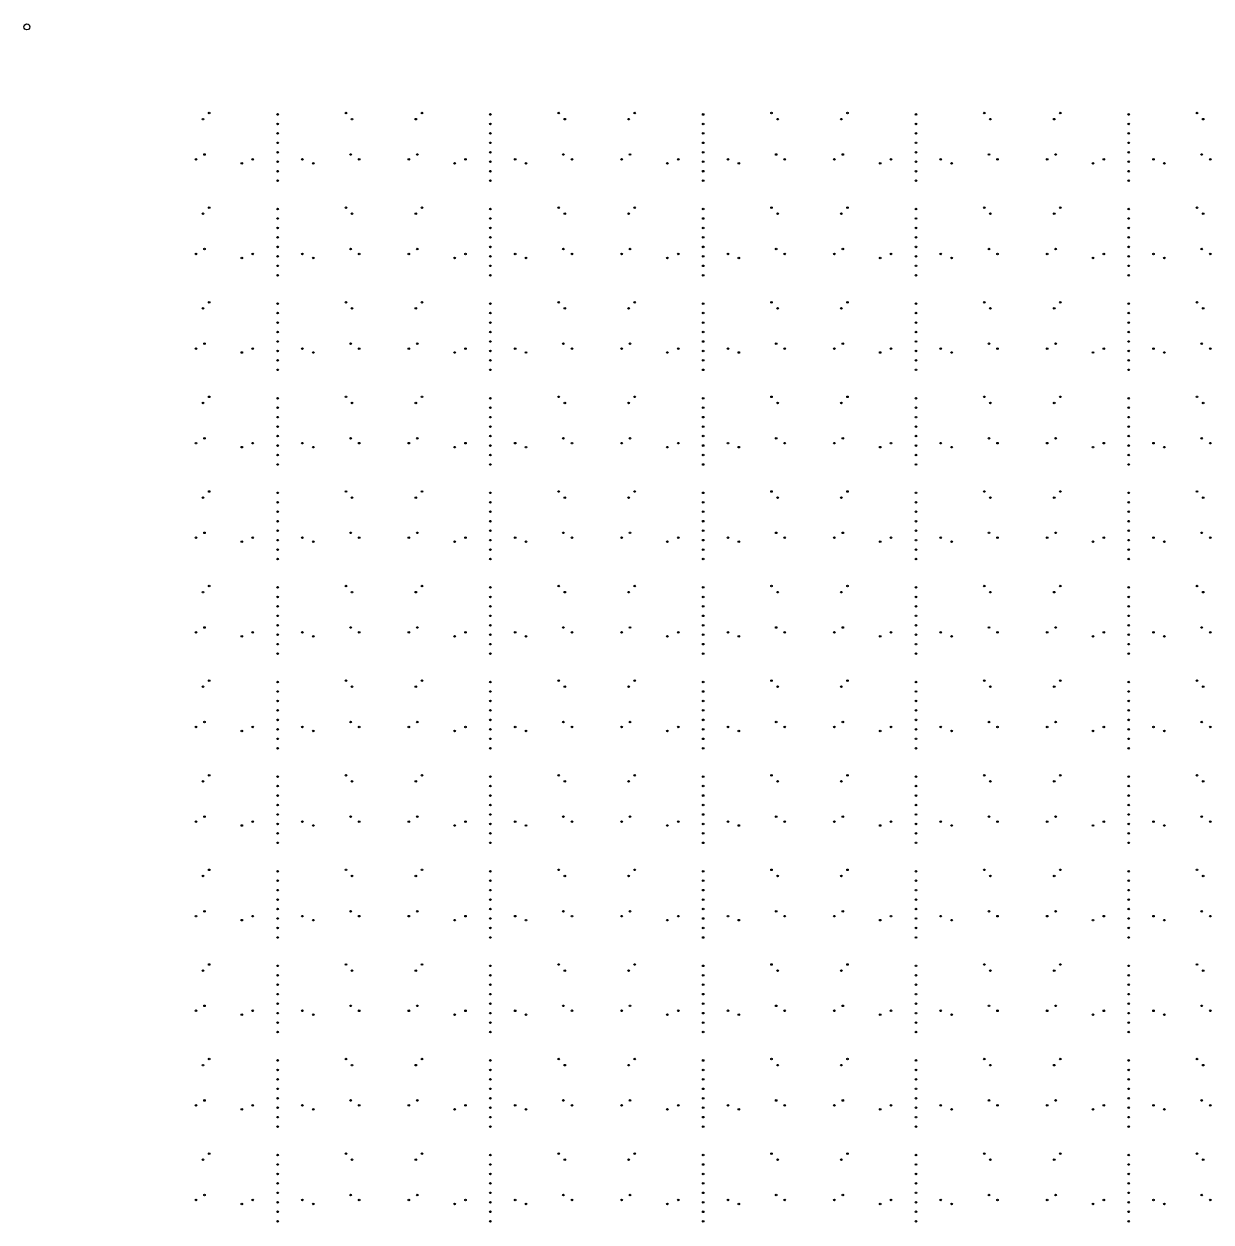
# Model space of a CAD drawing. Extents: x 50 to 173, y 50 to 173.
# Drawn here: x 49.9 to 110, y 111.9 to 172.6 of the extents above; entities that cross this region are included whole.
import ezdxf

# ---------------------------------------------------------------- set-up
doc = ezdxf.new("R2010")
doc.units = 0

msp = doc.modelspace()

# ---------------------------------------------------------------- linework, layer by layer
at = {"layer": '4H'}
msp.add_circle((50, 172.4), 0.15, dxfattribs=at)
at = {"layer": 'PET'}
for centre in [(58.925, 167.728), (59.234, 168.037), (62.697, 167.968), (62.697, 167.489), (66.16, 168.037), (66.469, 167.728), (69.703, 167.728), (70.012, 168.037), (73.475, 167.968), (73.475, 167.489), (76.939, 168.037), (77.248, 167.728), (80.481, 167.728), (80.791, 168.037), (84.254, 167.968), (84.254, 167.489), (87.717, 168.037), (88.026, 167.728), (91.26, 167.728), (91.569, 168.037), (95.032, 167.968), (95.032, 167.489), (98.496, 168.037), (98.805, 167.728), (102.038, 167.728), (102.347, 168.037), (105.811, 167.968), (105.811, 167.489), (109.274, 168.037), (109.583, 167.728), (62.697, 167.01), (73.475, 167.01), (84.254, 167.01), (95.032, 167.01), (105.811, 167.01), (62.697, 166.531), (73.475, 166.531), (84.254, 166.531), (95.032, 166.531), (105.811, 166.531), (58.565, 165.692), (58.996, 165.941), (61.44, 165.692), (62.697, 166.052), (63.954, 165.692), (66.398, 165.941), (66.829, 165.692), (69.344, 165.692), (69.774, 165.941), (72.218, 165.692), (73.475, 166.052), (74.733, 165.692), (77.177, 165.941), (77.607, 165.692), (80.122, 165.692), (80.553, 165.941), (82.996, 165.692), (84.254, 166.052), (85.511, 165.692), (87.955, 165.941), (88.386, 165.692), (90.901, 165.692), (91.331, 165.941), (93.775, 165.692), (95.032, 166.052), (96.29, 165.692), (98.734, 165.941), (99.164, 165.692), (101.679, 165.692), (102.109, 165.941), (104.553, 165.692), (105.811, 166.052), (107.068, 165.692), (109.512, 165.941), (109.943, 165.692), (60.888, 165.492), (62.697, 165.572), (62.697, 165.093), (64.506, 165.492), (71.667, 165.492), (73.475, 165.572), (73.475, 165.093), (75.284, 165.492), (82.445, 165.492), (84.254, 165.572), (84.254, 165.093), (86.063, 165.492), (93.223, 165.492), (95.032, 165.572), (95.032, 165.093), (96.841, 165.492), (104.002, 165.492), (105.811, 165.572), (105.811, 165.093), (107.62, 165.492), (62.697, 164.614), (73.475, 164.614), (84.254, 164.614), (95.032, 164.614), (105.811, 164.614), (59.234, 163.247), (66.16, 163.247), (70.012, 163.247), (76.939, 163.247), (80.791, 163.247), (87.717, 163.247), (91.569, 163.247), (98.496, 163.247), (102.347, 163.247), (109.274, 163.247), (58.925, 162.938), (62.697, 163.177), (62.697, 162.698), (66.469, 162.938), (69.703, 162.938), (73.475, 163.177), (73.475, 162.698), (77.248, 162.938), (80.481, 162.938), (84.254, 163.177), (84.254, 162.698), (88.026, 162.938), (91.26, 162.938), (95.032, 163.177), (95.032, 162.698), (98.805, 162.938), (102.038, 162.938), (105.811, 163.177), (105.811, 162.698), (109.583, 162.938), (62.697, 162.219), (73.475, 162.219), (84.254, 162.219), (95.032, 162.219), (105.811, 162.219), (62.697, 161.74), (73.475, 161.74), (84.254, 161.74), (95.032, 161.74), (105.811, 161.74), (58.565, 160.902), (58.996, 161.15), (61.44, 160.902), (62.697, 161.261), (62.697, 160.782), (63.954, 160.902), (66.398, 161.15), (66.829, 160.902), (69.344, 160.902), (69.774, 161.15), (72.218, 160.902), (73.475, 161.261), (73.475, 160.782), (74.733, 160.902), (77.177, 161.15), (77.607, 160.902), (80.122, 160.902), (80.553, 161.15), (82.996, 160.902), (84.254, 161.261), (84.254, 160.782), (85.511, 160.902), (87.955, 161.15), (88.386, 160.902), (90.901, 160.902), (91.331, 161.15), (93.775, 160.902), (95.032, 161.261), (95.032, 160.782), (96.29, 160.902), (98.734, 161.15), (99.164, 160.902), (101.679, 160.902), (102.109, 161.15), (104.553, 160.902), (105.811, 161.261), (105.811, 160.782), (107.068, 160.902), (109.512, 161.15), (109.943, 160.902), (60.888, 160.701), (62.697, 160.303), (64.506, 160.701), (71.667, 160.701), (73.475, 160.303), (75.284, 160.701), (82.445, 160.701), (84.254, 160.303), (86.063, 160.701), (93.223, 160.701), (95.032, 160.303), (96.841, 160.701), (104.002, 160.701), (105.811, 160.303), (107.62, 160.701), (62.697, 159.824), (73.475, 159.824), (84.254, 159.824), (95.032, 159.824), (105.811, 159.824), (59.234, 158.456), (62.697, 158.387), (66.16, 158.456), (70.012, 158.456), (73.475, 158.387), (76.939, 158.456), (80.791, 158.456), (84.254, 158.387), (87.717, 158.456), (91.569, 158.456), (95.032, 158.387), (98.496, 158.456), (102.347, 158.456), (105.811, 158.387), (109.274, 158.456), (58.925, 158.147), (62.697, 157.908), (66.469, 158.147), (69.703, 158.147), (73.475, 157.908), (77.248, 158.147), (80.481, 158.147), (84.254, 157.908), (88.026, 158.147), (91.26, 158.147), (95.032, 157.908), (98.805, 158.147), (102.038, 158.147), (105.811, 157.908), (109.583, 158.147), (62.697, 157.429), (73.475, 157.429), (84.254, 157.429), (95.032, 157.429), (105.811, 157.429), (62.697, 156.95), (73.475, 156.95), (84.254, 156.95), (95.032, 156.95), (105.811, 156.95), (58.565, 156.111), (58.996, 156.36), (61.44, 156.111), (62.697, 156.471), (62.697, 155.992), (63.954, 156.111), (66.398, 156.36), (66.829, 156.111), (69.344, 156.111), (69.774, 156.36), (72.218, 156.111), (73.475, 156.471), (73.475, 155.992), (74.733, 156.111), (77.177, 156.36), (77.607, 156.111), (80.122, 156.111), (80.553, 156.36), (82.996, 156.111), (84.254, 156.471), (84.254, 155.992), (85.511, 156.111), (87.955, 156.36), (88.386, 156.111), (90.901, 156.111), (91.331, 156.36), (93.775, 156.111), (95.032, 156.471), (95.032, 155.992), (96.29, 156.111), (98.734, 156.36), (99.164, 156.111), (101.679, 156.111), (102.109, 156.36), (104.553, 156.111), (105.811, 156.471), (105.811, 155.992), (107.068, 156.111), (109.512, 156.36), (109.943, 156.111), (60.888, 155.911), (62.697, 155.513), (64.506, 155.911), (71.667, 155.911), (73.475, 155.513), (75.284, 155.911), (82.445, 155.911), (84.254, 155.513), (86.063, 155.911), (93.223, 155.911), (95.032, 155.513), (96.841, 155.911), (104.002, 155.911), (105.811, 155.513), (107.62, 155.911), (62.697, 155.034), (73.475, 155.034), (84.254, 155.034), (95.032, 155.034), (105.811, 155.034), (59.234, 153.666), (62.697, 153.596), (66.16, 153.666), (70.012, 153.666), (73.475, 153.596), (76.939, 153.666), (80.791, 153.666), (84.254, 153.596), (87.717, 153.666), (91.569, 153.666), (95.032, 153.596), (98.496, 153.666), (102.347, 153.666), (105.811, 153.596), (109.274, 153.666), (58.925, 153.357), (62.697, 153.117), (66.469, 153.357), (69.703, 153.357), (73.475, 153.117), (77.248, 153.357), (80.481, 153.357), (84.254, 153.117), (88.026, 153.357), (91.26, 153.357), (95.032, 153.117), (98.805, 153.357), (102.038, 153.357), (105.811, 153.117), (109.583, 153.357), (62.697, 152.638), (73.475, 152.638), (84.254, 152.638), (95.032, 152.638), (105.811, 152.638), (62.697, 152.159), (62.697, 151.68), (73.475, 152.159), (73.475, 151.68), (84.254, 152.159), (84.254, 151.68), (95.032, 152.159), (95.032, 151.68), (105.811, 152.159), (105.811, 151.68), (58.565, 151.321), (58.996, 151.569), (60.888, 151.12), (61.44, 151.321), (62.697, 151.201), (63.954, 151.321), (64.506, 151.12), (66.398, 151.569), (66.829, 151.321), (69.344, 151.321), (69.774, 151.569), (71.667, 151.12), (72.218, 151.321), (73.475, 151.201), (74.733, 151.321), (75.284, 151.12), (77.177, 151.569), (77.607, 151.321), (80.122, 151.321), (80.553, 151.569), (82.445, 151.12), (82.996, 151.321), (84.254, 151.201), (85.511, 151.321), (86.063, 151.12), (87.955, 151.569), (88.386, 151.321), (90.901, 151.321), (91.331, 151.569), (93.223, 151.12), (93.775, 151.321), (95.032, 151.201), (96.29, 151.321), (96.841, 151.12), (98.734, 151.569), (99.164, 151.321), (101.679, 151.321), (102.109, 151.569), (104.002, 151.12), (104.553, 151.321), (105.811, 151.201), (107.068, 151.321), (107.62, 151.12), (109.512, 151.569), (109.943, 151.321), (62.697, 150.722), (73.475, 150.722), (84.254, 150.722), (95.032, 150.722), (105.811, 150.722), (62.697, 150.243), (73.475, 150.243), (84.254, 150.243), (95.032, 150.243), (105.811, 150.243), (59.234, 148.876), (62.697, 148.806), (66.16, 148.876), (70.012, 148.876), (73.475, 148.806), (76.939, 148.876), (80.791, 148.876), (84.254, 148.806), (87.717, 148.876), (91.569, 148.876), (95.032, 148.806), (98.496, 148.876), (102.347, 148.876), (105.811, 148.806), (109.274, 148.876), (58.925, 148.566), (62.697, 148.327), (66.469, 148.566), (69.703, 148.566), (73.475, 148.327), (77.248, 148.566), (80.481, 148.566), (84.254, 148.327), (88.026, 148.566), (91.26, 148.566), (95.032, 148.327), (98.805, 148.566), (102.038, 148.566), (105.811, 148.327), (109.583, 148.566), (62.697, 147.848), (73.475, 147.848), (84.254, 147.848), (95.032, 147.848), (105.811, 147.848), (62.697, 147.369), (62.697, 146.89), (73.475, 147.369), (73.475, 146.89), (84.254, 147.369), (84.254, 146.89), (95.032, 147.369), (95.032, 146.89), (105.811, 147.369), (105.811, 146.89), (58.565, 146.531), (58.996, 146.779), (60.888, 146.33), (61.44, 146.531), (62.697, 146.411), (63.954, 146.531), (64.506, 146.33), (66.398, 146.779), (66.829, 146.531), (69.344, 146.531), (69.774, 146.779), (71.667, 146.33), (72.218, 146.531), (73.475, 146.411), (74.733, 146.531), (75.284, 146.33), (77.177, 146.779), (77.607, 146.531), (80.122, 146.531), (80.553, 146.779), (82.445, 146.33), (82.996, 146.531), (84.254, 146.411), (85.511, 146.531), (86.063, 146.33), (87.955, 146.779), (88.386, 146.531), (90.901, 146.531), (91.331, 146.779), (93.223, 146.33), (93.775, 146.531), (95.032, 146.411), (96.29, 146.531), (96.841, 146.33), (98.734, 146.779), (99.164, 146.531), (101.679, 146.531), (102.109, 146.779), (104.002, 146.33), (104.553, 146.531), (105.811, 146.411), (107.068, 146.531), (107.62, 146.33), (109.512, 146.779), (109.943, 146.531), (62.697, 145.932), (73.475, 145.932), (84.254, 145.932), (95.032, 145.932), (105.811, 145.932), (62.697, 145.453), (73.475, 145.453), (84.254, 145.453), (95.032, 145.453), (105.811, 145.453), (59.234, 144.085), (62.697, 144.016), (66.16, 144.085), (70.012, 144.085), (73.475, 144.016), (76.939, 144.085), (80.791, 144.085), (84.254, 144.016), (87.717, 144.085), (91.569, 144.085), (95.032, 144.016), (98.496, 144.085), (102.347, 144.085), (105.811, 144.016), (109.274, 144.085), (58.925, 143.776), (62.697, 143.537), (66.469, 143.776), (69.703, 143.776), (73.475, 143.537), (77.248, 143.776), (80.481, 143.776), (84.254, 143.537), (88.026, 143.776), (91.26, 143.776), (95.032, 143.537), (98.805, 143.776), (102.038, 143.776), (105.811, 143.537), (109.583, 143.776), (62.697, 143.058), (62.697, 142.578), (73.475, 143.058), (73.475, 142.578), (84.254, 143.058), (84.254, 142.578), (95.032, 143.058), (95.032, 142.578), (105.811, 143.058), (105.811, 142.578), (58.996, 141.989), (62.697, 142.099), (66.398, 141.989), (69.774, 141.989), (73.475, 142.099), (77.177, 141.989), (80.553, 141.989), (84.254, 142.099), (87.955, 141.989), (91.331, 141.989), (95.032, 142.099), (98.734, 141.989), (102.109, 141.989), (105.811, 142.099), (109.512, 141.989), (58.565, 141.74), (60.888, 141.539), (61.44, 141.74), (62.697, 141.62), (63.954, 141.74), (64.506, 141.539), (66.829, 141.74), (69.344, 141.74), (71.667, 141.539), (72.218, 141.74), (73.475, 141.62), (74.733, 141.74), (75.284, 141.539), (77.607, 141.74), (80.122, 141.74), (82.445, 141.539), (82.996, 141.74), (84.254, 141.62), (85.511, 141.74), (86.063, 141.539), (88.386, 141.74), (90.901, 141.74), (93.223, 141.539), (93.775, 141.74), (95.032, 141.62), (96.29, 141.74), (96.841, 141.539), (99.164, 141.74), (101.679, 141.74), (104.002, 141.539), (104.553, 141.74), (105.811, 141.62), (107.068, 141.74), (107.62, 141.539), (109.943, 141.74), (62.697, 141.141), (73.475, 141.141), (84.254, 141.141), (95.032, 141.141), (105.811, 141.141), (62.697, 140.662), (73.475, 140.662), (84.254, 140.662), (95.032, 140.662), (105.811, 140.662), (58.925, 138.986), (59.234, 139.295), (62.697, 139.225), (66.16, 139.295), (66.469, 138.986), (69.703, 138.986), (70.012, 139.295), (73.475, 139.225), (76.939, 139.295), (77.248, 138.986), (80.481, 138.986), (80.791, 139.295), (84.254, 139.225), (87.717, 139.295), (88.026, 138.986), (91.26, 138.986), (91.569, 139.295), (95.032, 139.225), (98.496, 139.295), (98.805, 138.986), (102.038, 138.986), (102.347, 139.295), (105.811, 139.225), (109.274, 139.295), (109.583, 138.986), (62.697, 138.746), (73.475, 138.746), (84.254, 138.746), (95.032, 138.746), (105.811, 138.746), (62.697, 138.267), (62.697, 137.788), (73.475, 138.267), (73.475, 137.788), (84.254, 138.267), (84.254, 137.788), (95.032, 138.267), (95.032, 137.788), (105.811, 138.267), (105.811, 137.788), (58.996, 137.198), (62.697, 137.309), (66.398, 137.198), (69.774, 137.198), (73.475, 137.309), (77.177, 137.198), (80.553, 137.198), (84.254, 137.309), (87.955, 137.198), (91.331, 137.198), (95.032, 137.309), (98.734, 137.198), (102.109, 137.198), (105.811, 137.309), (109.512, 137.198), (58.565, 136.95), (60.888, 136.749), (61.44, 136.95), (62.697, 136.83), (63.954, 136.95), (64.506, 136.749), (66.829, 136.95), (69.344, 136.95), (71.667, 136.749), (72.218, 136.95), (73.475, 136.83), (74.733, 136.95), (75.284, 136.749), (77.607, 136.95), (80.122, 136.95), (82.445, 136.749), (82.996, 136.95), (84.254, 136.83), (85.511, 136.95), (86.063, 136.749), (88.386, 136.95), (90.901, 136.95), (93.223, 136.749), (93.775, 136.95), (95.032, 136.83), (96.29, 136.95), (96.841, 136.749), (99.164, 136.95), (101.679, 136.95), (104.002, 136.749), (104.553, 136.95), (105.811, 136.83), (107.068, 136.95), (107.62, 136.749), (109.943, 136.95), (62.697, 136.351), (73.475, 136.351), (84.254, 136.351), (95.032, 136.351), (105.811, 136.351), (62.697, 135.872), (73.475, 135.872), (84.254, 135.872), (95.032, 135.872), (105.811, 135.872), (58.925, 134.195), (59.234, 134.504), (62.697, 134.435), (66.16, 134.504), (66.469, 134.195), (69.703, 134.195), (70.012, 134.504), (73.475, 134.435), (76.939, 134.504), (77.248, 134.195), (80.481, 134.195), (80.791, 134.504), (84.254, 134.435), (87.717, 134.504), (88.026, 134.195), (91.26, 134.195), (91.569, 134.504), (95.032, 134.435), (98.496, 134.504), (98.805, 134.195), (102.038, 134.195), (102.347, 134.504), (105.811, 134.435), (109.274, 134.504), (109.583, 134.195), (62.697, 133.956), (62.697, 133.477), (73.475, 133.956), (73.475, 133.477), (84.254, 133.956), (84.254, 133.477), (95.032, 133.956), (95.032, 133.477), (105.811, 133.956), (105.811, 133.477), (62.697, 132.998), (73.475, 132.998), (84.254, 132.998), (95.032, 132.998), (105.811, 132.998), (58.996, 132.408), (62.697, 132.519), (66.398, 132.408), (69.774, 132.408), (73.475, 132.519), (77.177, 132.408), (80.553, 132.408), (84.254, 132.519), (87.955, 132.408), (91.331, 132.408), (95.032, 132.519), (98.734, 132.408), (102.109, 132.408), (105.811, 132.519), (109.512, 132.408), (58.565, 132.159), (60.888, 131.959), (61.44, 132.159), (62.697, 132.04), (63.954, 132.159), (64.506, 131.959), (66.829, 132.159), (69.344, 132.159), (71.667, 131.959), (72.218, 132.159), (73.475, 132.04), (74.733, 132.159), (75.284, 131.959), (77.607, 132.159), (80.122, 132.159), (82.445, 131.959), (82.996, 132.159), (84.254, 132.04), (85.511, 132.159), (86.063, 131.959), (88.386, 132.159), (90.901, 132.159), (93.223, 131.959), (93.775, 132.159), (95.032, 132.04), (96.29, 132.159), (96.841, 131.959), (99.164, 132.159), (101.679, 132.159), (104.002, 131.959), (104.553, 132.159), (105.811, 132.04), (107.068, 132.159), (107.62, 131.959), (109.943, 132.159), (62.697, 131.561), (62.697, 131.081), (73.475, 131.561), (73.475, 131.081), (84.254, 131.561), (84.254, 131.081), (95.032, 131.561), (95.032, 131.081), (105.811, 131.561), (105.811, 131.081), (58.925, 129.405), (59.234, 129.714), (62.697, 129.644), (66.16, 129.714), (66.469, 129.405), (69.703, 129.405), (70.012, 129.714), (73.475, 129.644), (76.939, 129.714), (77.248, 129.405), (80.481, 129.405), (80.791, 129.714), (84.254, 129.644), (87.717, 129.714), (88.026, 129.405), (91.26, 129.405), (91.569, 129.714), (95.032, 129.644), (98.496, 129.714), (98.805, 129.405), (102.038, 129.405), (102.347, 129.714), (105.811, 129.644), (109.274, 129.714), (109.583, 129.405), (62.697, 129.165), (62.697, 128.686), (73.475, 129.165), (73.475, 128.686), (84.254, 129.165), (84.254, 128.686), (95.032, 129.165), (95.032, 128.686), (105.811, 129.165), (105.811, 128.686), (62.697, 128.207), (73.475, 128.207), (84.254, 128.207), (95.032, 128.207), (105.811, 128.207), (58.996, 127.617), (62.697, 127.728), (66.398, 127.617), (69.774, 127.617), (73.475, 127.728), (77.177, 127.617), (80.553, 127.617), (84.254, 127.728), (87.955, 127.617), (91.331, 127.617), (95.032, 127.728), (98.734, 127.617), (102.109, 127.617), (105.811, 127.728), (109.512, 127.617), (58.565, 127.369), (60.888, 127.168), (61.44, 127.369), (62.697, 127.249), (63.954, 127.369), (64.506, 127.168), (66.829, 127.369), (69.344, 127.369), (71.667, 127.168), (72.218, 127.369), (73.475, 127.249), (74.733, 127.369), (75.284, 127.168), (77.607, 127.369), (80.122, 127.369), (82.445, 127.168), (82.996, 127.369), (84.254, 127.249), (85.511, 127.369), (86.063, 127.168), (88.386, 127.369), (90.901, 127.369), (93.223, 127.168), (93.775, 127.369), (95.032, 127.249), (96.29, 127.369), (96.841, 127.168), (99.164, 127.369), (101.679, 127.369), (104.002, 127.168), (104.553, 127.369), (105.811, 127.249), (107.068, 127.369), (107.62, 127.168), (109.943, 127.369), (62.697, 126.77), (62.697, 126.291), (73.475, 126.77), (73.475, 126.291), (84.254, 126.77), (84.254, 126.291), (95.032, 126.77), (95.032, 126.291), (105.811, 126.77), (105.811, 126.291), (58.925, 124.614), (59.234, 124.923), (62.697, 124.854), (62.697, 124.375), (66.16, 124.923), (66.469, 124.614), (69.703, 124.614), (70.012, 124.923), (73.475, 124.854), (73.475, 124.375), (76.939, 124.923), (77.248, 124.614), (80.481, 124.614), (80.791, 124.923), (84.254, 124.854), (84.254, 124.375), (87.717, 124.923), (88.026, 124.614), (91.26, 124.614), (91.569, 124.923), (95.032, 124.854), (95.032, 124.375), (98.496, 124.923), (98.805, 124.614), (102.038, 124.614), (102.347, 124.923), (105.811, 124.854), (105.811, 124.375), (109.274, 124.923), (109.583, 124.614), (62.697, 123.896), (73.475, 123.896), (84.254, 123.896), (95.032, 123.896), (105.811, 123.896), (62.697, 123.417), (73.475, 123.417), (84.254, 123.417), (95.032, 123.417), (105.811, 123.417), (58.565, 122.578), (58.996, 122.827), (61.44, 122.578), (62.697, 122.938), (63.954, 122.578), (66.398, 122.827), (66.829, 122.578), (69.344, 122.578), (69.774, 122.827), (72.218, 122.578), (73.475, 122.938), (74.733, 122.578), (77.177, 122.827), (77.607, 122.578), (80.122, 122.578), (80.553, 122.827), (82.996, 122.578), (84.254, 122.938), (85.511, 122.578), (87.955, 122.827), (88.386, 122.578), (90.901, 122.578), (91.331, 122.827), (93.775, 122.578), (95.032, 122.938), (96.29, 122.578), (98.734, 122.827), (99.164, 122.578), (101.679, 122.578), (102.109, 122.827), (104.553, 122.578), (105.811, 122.938), (107.068, 122.578), (109.512, 122.827), (109.943, 122.578), (60.888, 122.378), (62.697, 122.459), (62.697, 121.98), (64.506, 122.378), (71.667, 122.378), (73.475, 122.459), (73.475, 121.98), (75.284, 122.378), (82.445, 122.378), (84.254, 122.459), (84.254, 121.98), (86.063, 122.378), (93.223, 122.378), (95.032, 122.459), (95.032, 121.98), (96.841, 122.378), (104.002, 122.378), (105.811, 122.459), (105.811, 121.98), (107.62, 122.378), (62.697, 121.501), (73.475, 121.501), (84.254, 121.501), (95.032, 121.501), (105.811, 121.501), (59.234, 120.133), (66.16, 120.133), (70.012, 120.133), (76.939, 120.133), (80.791, 120.133), (87.717, 120.133), (91.569, 120.133), (98.496, 120.133), (102.347, 120.133), (109.274, 120.133), (58.925, 119.824), (62.697, 120.063), (62.697, 119.584), (66.469, 119.824), (69.703, 119.824), (73.475, 120.063), (73.475, 119.584), (77.248, 119.824), (80.481, 119.824), (84.254, 120.063), (84.254, 119.584), (88.026, 119.824), (91.26, 119.824), (95.032, 120.063), (95.032, 119.584), (98.805, 119.824), (102.038, 119.824), (105.811, 120.063), (105.811, 119.584), (109.583, 119.824), (62.697, 119.105), (73.475, 119.105), (84.254, 119.105), (95.032, 119.105), (105.811, 119.105), (62.697, 118.626), (73.475, 118.626), (84.254, 118.626), (95.032, 118.626), (105.811, 118.626), (58.565, 117.788), (58.996, 118.037), (61.44, 117.788), (62.697, 118.147), (63.954, 117.788), (66.398, 118.037), (66.829, 117.788), (69.344, 117.788), (69.774, 118.037), (72.218, 117.788), (73.475, 118.147), (74.733, 117.788), (77.177, 118.037), (77.607, 117.788), (80.122, 117.788), (80.553, 118.037), (82.996, 117.788), (84.254, 118.147), (85.511, 117.788), (87.955, 118.037), (88.386, 117.788), (90.901, 117.788), (91.331, 118.037), (93.775, 117.788), (95.032, 118.147), (96.29, 117.788), (98.734, 118.037), (99.164, 117.788), (101.679, 117.788), (102.109, 118.037), (104.553, 117.788), (105.811, 118.147), (107.068, 117.788), (109.512, 118.037), (109.943, 117.788), (60.888, 117.587), (62.697, 117.668), (62.697, 117.189), (64.506, 117.587), (71.667, 117.587), (73.475, 117.668), (73.475, 117.189), (75.284, 117.587), (82.445, 117.587), (84.254, 117.668), (84.254, 117.189), (86.063, 117.587), (93.223, 117.587), (95.032, 117.668), (95.032, 117.189), (96.841, 117.587), (104.002, 117.587), (105.811, 117.668), (105.811, 117.189), (107.62, 117.587), (62.697, 116.71), (73.475, 116.71), (84.254, 116.71), (95.032, 116.71), (105.811, 116.71), (59.234, 115.343), (62.697, 115.273), (66.16, 115.343), (70.012, 115.343), (73.475, 115.273), (76.939, 115.343), (80.791, 115.343), (84.254, 115.273), (87.717, 115.343), (91.569, 115.343), (95.032, 115.273), (98.496, 115.343), (102.347, 115.343), (105.811, 115.273), (109.274, 115.343), (58.925, 115.034), (62.697, 114.794), (66.469, 115.034), (69.703, 115.034), (73.475, 114.794), (77.248, 115.034), (80.481, 115.034), (84.254, 114.794), (88.026, 115.034), (91.26, 115.034), (95.032, 114.794), (98.805, 115.034), (102.038, 115.034), (105.811, 114.794), (109.583, 115.034), (62.697, 114.315), (73.475, 114.315), (84.254, 114.315), (95.032, 114.315), (105.811, 114.315), (62.697, 113.836), (73.475, 113.836), (84.254, 113.836), (95.032, 113.836), (105.811, 113.836), (58.565, 112.998), (58.996, 113.246), (61.44, 112.998), (62.697, 113.357), (62.697, 112.878), (63.954, 112.998), (66.398, 113.246), (66.829, 112.998), (69.344, 112.998), (69.774, 113.246), (72.218, 112.998), (73.475, 113.357), (73.475, 112.878), (74.733, 112.998), (77.177, 113.246), (77.607, 112.998), (80.122, 112.998), (80.553, 113.246), (82.996, 112.998), (84.254, 113.357), (84.254, 112.878), (85.511, 112.998), (87.955, 113.246), (88.386, 112.998), (90.901, 112.998), (91.331, 113.246), (93.775, 112.998), (95.032, 113.357), (95.032, 112.878), (96.29, 112.998), (98.734, 113.246), (99.164, 112.998), (101.679, 112.998), (102.109, 113.246), (104.553, 112.998), (105.811, 113.357), (105.811, 112.878), (107.068, 112.998), (109.512, 113.246), (109.943, 112.998), (60.888, 112.797), (62.697, 112.399), (64.506, 112.797), (71.667, 112.797), (73.475, 112.399), (75.284, 112.797), (82.445, 112.797), (84.254, 112.399), (86.063, 112.797), (93.223, 112.797), (95.032, 112.399), (96.841, 112.797), (104.002, 112.797), (105.811, 112.399), (107.62, 112.797), (62.697, 111.92), (73.475, 111.92), (84.254, 111.92), (95.032, 111.92), (105.811, 111.92)]:
    msp.add_circle(centre, 0.005, dxfattribs=at)
at = {"layer": 'V9'}
for centre in [(59.234, 168.037), (66.16, 168.037), (70.012, 168.037), (76.939, 168.037), (80.791, 168.037), (87.717, 168.037), (91.569, 168.037), (98.496, 168.037), (102.347, 168.037), (109.274, 168.037), (58.925, 167.728), (62.697, 167.968), (62.697, 167.489), (66.469, 167.728), (69.703, 167.728), (73.475, 167.968), (73.475, 167.489), (77.248, 167.728), (80.481, 167.728), (84.254, 167.968), (84.254, 167.489), (88.026, 167.728), (91.26, 167.728), (95.032, 167.968), (95.032, 167.489), (98.805, 167.728), (102.038, 167.728), (105.811, 167.968), (105.811, 167.489), (109.583, 167.728), (62.697, 167.01), (73.475, 167.01), (84.254, 167.01), (95.032, 167.01), (105.811, 167.01), (62.697, 166.531), (73.475, 166.531), (84.254, 166.531), (95.032, 166.531), (105.811, 166.531), (58.565, 165.692), (58.996, 165.941), (61.44, 165.692), (62.697, 166.052), (63.954, 165.692), (66.398, 165.941), (66.829, 165.692), (69.344, 165.692), (69.774, 165.941), (72.218, 165.692), (73.475, 166.052), (74.733, 165.692), (77.177, 165.941), (77.607, 165.692), (80.122, 165.692), (80.553, 165.941), (82.996, 165.692), (84.254, 166.052), (85.511, 165.692), (87.955, 165.941), (88.386, 165.692), (90.901, 165.692), (91.331, 165.941), (93.775, 165.692), (95.032, 166.052), (96.29, 165.692), (98.734, 165.941), (99.164, 165.692), (101.679, 165.692), (102.109, 165.941), (104.553, 165.692), (105.811, 166.052), (107.068, 165.692), (109.512, 165.941), (109.943, 165.692), (60.888, 165.492), (62.697, 165.572), (62.697, 165.093), (64.506, 165.492), (71.667, 165.492), (73.475, 165.572), (73.475, 165.093), (75.284, 165.492), (82.445, 165.492), (84.254, 165.572), (84.254, 165.093), (86.063, 165.492), (93.223, 165.492), (95.032, 165.572), (95.032, 165.093), (96.841, 165.492), (104.002, 165.492), (105.811, 165.572), (105.811, 165.093), (107.62, 165.492), (62.697, 164.614), (73.475, 164.614), (84.254, 164.614), (95.032, 164.614), (105.811, 164.614), (59.234, 163.247), (62.697, 163.177), (66.16, 163.247), (70.012, 163.247), (73.475, 163.177), (76.939, 163.247), (80.791, 163.247), (84.254, 163.177), (87.717, 163.247), (91.569, 163.247), (95.032, 163.177), (98.496, 163.247), (102.347, 163.247), (105.811, 163.177), (109.274, 163.247), (58.925, 162.938), (62.697, 162.698), (66.469, 162.938), (69.703, 162.938), (73.475, 162.698), (77.248, 162.938), (80.481, 162.938), (84.254, 162.698), (88.026, 162.938), (91.26, 162.938), (95.032, 162.698), (98.805, 162.938), (102.038, 162.938), (105.811, 162.698), (109.583, 162.938), (62.697, 162.219), (73.475, 162.219), (84.254, 162.219), (95.032, 162.219), (105.811, 162.219), (62.697, 161.74), (73.475, 161.74), (84.254, 161.74), (95.032, 161.74), (105.811, 161.74), (58.565, 160.902), (58.996, 161.15), (61.44, 160.902), (62.697, 161.261), (62.697, 160.782), (63.954, 160.902), (66.398, 161.15), (66.829, 160.902), (69.344, 160.902), (69.774, 161.15), (72.218, 160.902), (73.475, 161.261), (73.475, 160.782), (74.733, 160.902), (77.177, 161.15), (77.607, 160.902), (80.122, 160.902), (80.553, 161.15), (82.996, 160.902), (84.254, 161.261), (84.254, 160.782), (85.511, 160.902), (87.955, 161.15), (88.386, 160.902), (90.901, 160.902), (91.331, 161.15), (93.775, 160.902), (95.032, 161.261), (95.032, 160.782), (96.29, 160.902), (98.734, 161.15), (99.164, 160.902), (101.679, 160.902), (102.109, 161.15), (104.553, 160.902), (105.811, 161.261), (105.811, 160.782), (107.068, 160.902), (109.512, 161.15), (109.943, 160.902), (60.888, 160.701), (62.697, 160.303), (64.506, 160.701), (71.667, 160.701), (73.475, 160.303), (75.284, 160.701), (82.445, 160.701), (84.254, 160.303), (86.063, 160.701), (93.223, 160.701), (95.032, 160.303), (96.841, 160.701), (104.002, 160.701), (105.811, 160.303), (107.62, 160.701), (62.697, 159.824), (73.475, 159.824), (84.254, 159.824), (95.032, 159.824), (105.811, 159.824), (59.234, 158.456), (62.697, 158.387), (66.16, 158.456), (70.012, 158.456), (73.475, 158.387), (76.939, 158.456), (80.791, 158.456), (84.254, 158.387), (87.717, 158.456), (91.569, 158.456), (95.032, 158.387), (98.496, 158.456), (102.347, 158.456), (105.811, 158.387), (109.274, 158.456), (58.925, 158.147), (62.697, 157.908), (66.469, 158.147), (69.703, 158.147), (73.475, 157.908), (77.248, 158.147), (80.481, 158.147), (84.254, 157.908), (88.026, 158.147), (91.26, 158.147), (95.032, 157.908), (98.805, 158.147), (102.038, 158.147), (105.811, 157.908), (109.583, 158.147), (62.697, 157.429), (73.475, 157.429), (84.254, 157.429), (95.032, 157.429), (105.811, 157.429), (62.697, 156.95), (73.475, 156.95), (84.254, 156.95), (95.032, 156.95), (105.811, 156.95), (58.565, 156.111), (58.996, 156.36), (60.888, 155.911), (61.44, 156.111), (62.697, 156.471), (62.697, 155.992), (63.954, 156.111), (64.506, 155.911), (66.398, 156.36), (66.829, 156.111), (69.344, 156.111), (69.774, 156.36), (71.667, 155.911), (72.218, 156.111), (73.475, 156.471), (73.475, 155.992), (74.733, 156.111), (75.284, 155.911), (77.177, 156.36), (77.607, 156.111), (80.122, 156.111), (80.553, 156.36), (82.445, 155.911), (82.996, 156.111), (84.254, 156.471), (84.254, 155.992), (85.511, 156.111), (86.063, 155.911), (87.955, 156.36), (88.386, 156.111), (90.901, 156.111), (91.331, 156.36), (93.223, 155.911), (93.775, 156.111), (95.032, 156.471), (95.032, 155.992), (96.29, 156.111), (96.841, 155.911), (98.734, 156.36), (99.164, 156.111), (101.679, 156.111), (102.109, 156.36), (104.002, 155.911), (104.553, 156.111), (105.811, 156.471), (105.811, 155.992), (107.068, 156.111), (107.62, 155.911), (109.512, 156.36), (109.943, 156.111), (62.697, 155.513), (73.475, 155.513), (84.254, 155.513), (95.032, 155.513), (105.811, 155.513), (62.697, 155.034), (73.475, 155.034), (84.254, 155.034), (95.032, 155.034), (105.811, 155.034), (59.234, 153.666), (62.697, 153.596), (66.16, 153.666), (70.012, 153.666), (73.475, 153.596), (76.939, 153.666), (80.791, 153.666), (84.254, 153.596), (87.717, 153.666), (91.569, 153.666), (95.032, 153.596), (98.496, 153.666), (102.347, 153.666), (105.811, 153.596), (109.274, 153.666), (58.925, 153.357), (62.697, 153.117), (66.469, 153.357), (69.703, 153.357), (73.475, 153.117), (77.248, 153.357), (80.481, 153.357), (84.254, 153.117), (88.026, 153.357), (91.26, 153.357), (95.032, 153.117), (98.805, 153.357), (102.038, 153.357), (105.811, 153.117), (109.583, 153.357), (62.697, 152.638), (73.475, 152.638), (84.254, 152.638), (95.032, 152.638), (105.811, 152.638), (62.697, 152.159), (62.697, 151.68), (73.475, 152.159), (73.475, 151.68), (84.254, 152.159), (84.254, 151.68), (95.032, 152.159), (95.032, 151.68), (105.811, 152.159), (105.811, 151.68), (58.565, 151.321), (58.996, 151.569), (60.888, 151.12), (61.44, 151.321), (62.697, 151.201), (63.954, 151.321), (64.506, 151.12), (66.398, 151.569), (66.829, 151.321), (69.344, 151.321), (69.774, 151.569), (71.667, 151.12), (72.218, 151.321), (73.475, 151.201), (74.733, 151.321), (75.284, 151.12), (77.177, 151.569), (77.607, 151.321), (80.122, 151.321), (80.553, 151.569), (82.445, 151.12), (82.996, 151.321), (84.254, 151.201), (85.511, 151.321), (86.063, 151.12), (87.955, 151.569), (88.386, 151.321), (90.901, 151.321), (91.331, 151.569), (93.223, 151.12), (93.775, 151.321), (95.032, 151.201), (96.29, 151.321), (96.841, 151.12), (98.734, 151.569), (99.164, 151.321), (101.679, 151.321), (102.109, 151.569), (104.002, 151.12), (104.553, 151.321), (105.811, 151.201), (107.068, 151.321), (107.62, 151.12), (109.512, 151.569), (109.943, 151.321), (62.697, 150.722), (73.475, 150.722), (84.254, 150.722), (95.032, 150.722), (105.811, 150.722), (62.697, 150.243), (73.475, 150.243), (84.254, 150.243), (95.032, 150.243), (105.811, 150.243), (59.234, 148.876), (62.697, 148.806), (66.16, 148.876), (70.012, 148.876), (73.475, 148.806), (76.939, 148.876), (80.791, 148.876), (84.254, 148.806), (87.717, 148.876), (91.569, 148.876), (95.032, 148.806), (98.496, 148.876), (102.347, 148.876), (105.811, 148.806), (109.274, 148.876), (58.925, 148.566), (62.697, 148.327), (66.469, 148.566), (69.703, 148.566), (73.475, 148.327), (77.248, 148.566), (80.481, 148.566), (84.254, 148.327), (88.026, 148.566), (91.26, 148.566), (95.032, 148.327), (98.805, 148.566), (102.038, 148.566), (105.811, 148.327), (109.583, 148.566), (62.697, 147.848), (73.475, 147.848), (84.254, 147.848), (95.032, 147.848), (105.811, 147.848), (62.697, 147.369), (62.697, 146.89), (73.475, 147.369), (73.475, 146.89), (84.254, 147.369), (84.254, 146.89), (95.032, 147.369), (95.032, 146.89), (105.811, 147.369), (105.811, 146.89), (58.565, 146.531), (58.996, 146.779), (60.888, 146.33), (61.44, 146.531), (62.697, 146.411), (63.954, 146.531), (64.506, 146.33), (66.398, 146.779), (66.829, 146.531), (69.344, 146.531), (69.774, 146.779), (71.667, 146.33), (72.218, 146.531), (73.475, 146.411), (74.733, 146.531), (75.284, 146.33), (77.177, 146.779), (77.607, 146.531), (80.122, 146.531), (80.553, 146.779), (82.445, 146.33), (82.996, 146.531), (84.254, 146.411), (85.511, 146.531), (86.063, 146.33), (87.955, 146.779), (88.386, 146.531), (90.901, 146.531), (91.331, 146.779), (93.223, 146.33), (93.775, 146.531), (95.032, 146.411), (96.29, 146.531), (96.841, 146.33), (98.734, 146.779), (99.164, 146.531), (101.679, 146.531), (102.109, 146.779), (104.002, 146.33), (104.553, 146.531), (105.811, 146.411), (107.068, 146.531), (107.62, 146.33), (109.512, 146.779), (109.943, 146.531), (62.697, 145.932), (73.475, 145.932), (84.254, 145.932), (95.032, 145.932), (105.811, 145.932), (62.697, 145.453), (73.475, 145.453), (84.254, 145.453), (95.032, 145.453), (105.811, 145.453), (58.925, 143.776), (59.234, 144.085), (62.697, 144.016), (66.16, 144.085), (66.469, 143.776), (69.703, 143.776), (70.012, 144.085), (73.475, 144.016), (76.939, 144.085), (77.248, 143.776), (80.481, 143.776), (80.791, 144.085), (84.254, 144.016), (87.717, 144.085), (88.026, 143.776), (91.26, 143.776), (91.569, 144.085), (95.032, 144.016), (98.496, 144.085), (98.805, 143.776), (102.038, 143.776), (102.347, 144.085), (105.811, 144.016), (109.274, 144.085), (109.583, 143.776), (62.697, 143.537), (73.475, 143.537), (84.254, 143.537), (95.032, 143.537), (105.811, 143.537), (62.697, 143.058), (62.697, 142.578), (73.475, 143.058), (73.475, 142.578), (84.254, 143.058), (84.254, 142.578), (95.032, 143.058), (95.032, 142.578), (105.811, 143.058), (105.811, 142.578), (58.996, 141.989), (62.697, 142.099), (66.398, 141.989), (69.774, 141.989), (73.475, 142.099), (77.177, 141.989), (80.553, 141.989), (84.254, 142.099), (87.955, 141.989), (91.331, 141.989), (95.032, 142.099), (98.734, 141.989), (102.109, 141.989), (105.811, 142.099), (109.512, 141.989), (58.565, 141.74), (60.888, 141.539), (61.44, 141.74), (62.697, 141.62), (63.954, 141.74), (64.506, 141.539), (66.829, 141.74), (69.344, 141.74), (71.667, 141.539), (72.218, 141.74), (73.475, 141.62), (74.733, 141.74), (75.284, 141.539), (77.607, 141.74), (80.122, 141.74), (82.445, 141.539), (82.996, 141.74), (84.254, 141.62), (85.511, 141.74), (86.063, 141.539), (88.386, 141.74), (90.901, 141.74), (93.223, 141.539), (93.775, 141.74), (95.032, 141.62), (96.29, 141.74), (96.841, 141.539), (99.164, 141.74), (101.679, 141.74), (104.002, 141.539), (104.553, 141.74), (105.811, 141.62), (107.068, 141.74), (107.62, 141.539), (109.943, 141.74), (62.697, 141.141), (73.475, 141.141), (84.254, 141.141), (95.032, 141.141), (105.811, 141.141), (62.697, 140.662), (73.475, 140.662), (84.254, 140.662), (95.032, 140.662), (105.811, 140.662), (58.925, 138.986), (59.234, 139.295), (62.697, 139.225), (66.16, 139.295), (66.469, 138.986), (69.703, 138.986), (70.012, 139.295), (73.475, 139.225), (76.939, 139.295), (77.248, 138.986), (80.481, 138.986), (80.791, 139.295), (84.254, 139.225), (87.717, 139.295), (88.026, 138.986), (91.26, 138.986), (91.569, 139.295), (95.032, 139.225), (98.496, 139.295), (98.805, 138.986), (102.038, 138.986), (102.347, 139.295), (105.811, 139.225), (109.274, 139.295), (109.583, 138.986), (62.697, 138.746), (73.475, 138.746), (84.254, 138.746), (95.032, 138.746), (105.811, 138.746), (62.697, 138.267), (62.697, 137.788), (73.475, 138.267), (73.475, 137.788), (84.254, 138.267), (84.254, 137.788), (95.032, 138.267), (95.032, 137.788), (105.811, 138.267), (105.811, 137.788), (58.996, 137.198), (62.697, 137.309), (66.398, 137.198), (69.774, 137.198), (73.475, 137.309), (77.177, 137.198), (80.553, 137.198), (84.254, 137.309), (87.955, 137.198), (91.331, 137.198), (95.032, 137.309), (98.734, 137.198), (102.109, 137.198), (105.811, 137.309), (109.512, 137.198), (58.565, 136.95), (60.888, 136.749), (61.44, 136.95), (62.697, 136.83), (63.954, 136.95), (64.506, 136.749), (66.829, 136.95), (69.344, 136.95), (71.667, 136.749), (72.218, 136.95), (73.475, 136.83), (74.733, 136.95), (75.284, 136.749), (77.607, 136.95), (80.122, 136.95), (82.445, 136.749), (82.996, 136.95), (84.254, 136.83), (85.511, 136.95), (86.063, 136.749), (88.386, 136.95), (90.901, 136.95), (93.223, 136.749), (93.775, 136.95), (95.032, 136.83), (96.29, 136.95), (96.841, 136.749), (99.164, 136.95), (101.679, 136.95), (104.002, 136.749), (104.553, 136.95), (105.811, 136.83), (107.068, 136.95), (107.62, 136.749), (109.943, 136.95), (62.697, 136.351), (62.697, 135.872), (73.475, 136.351), (73.475, 135.872), (84.254, 136.351), (84.254, 135.872), (95.032, 136.351), (95.032, 135.872), (105.811, 136.351), (105.811, 135.872), (58.925, 134.195), (59.234, 134.504), (62.697, 134.435), (66.16, 134.504), (66.469, 134.195), (69.703, 134.195), (70.012, 134.504), (73.475, 134.435), (76.939, 134.504), (77.248, 134.195), (80.481, 134.195), (80.791, 134.504), (84.254, 134.435), (87.717, 134.504), (88.026, 134.195), (91.26, 134.195), (91.569, 134.504), (95.032, 134.435), (98.496, 134.504), (98.805, 134.195), (102.038, 134.195), (102.347, 134.504), (105.811, 134.435), (109.274, 134.504), (109.583, 134.195), (62.697, 133.956), (62.697, 133.477), (73.475, 133.956), (73.475, 133.477), (84.254, 133.956), (84.254, 133.477), (95.032, 133.956), (95.032, 133.477), (105.811, 133.956), (105.811, 133.477), (62.697, 132.998), (73.475, 132.998), (84.254, 132.998), (95.032, 132.998), (105.811, 132.998), (58.996, 132.408), (62.697, 132.519), (66.398, 132.408), (69.774, 132.408), (73.475, 132.519), (77.177, 132.408), (80.553, 132.408), (84.254, 132.519), (87.955, 132.408), (91.331, 132.408), (95.032, 132.519), (98.734, 132.408), (102.109, 132.408), (105.811, 132.519), (109.512, 132.408), (58.565, 132.159), (60.888, 131.959), (61.44, 132.159), (62.697, 132.04), (63.954, 132.159), (64.506, 131.959), (66.829, 132.159), (69.344, 132.159), (71.667, 131.959), (72.218, 132.159), (73.475, 132.04), (74.733, 132.159), (75.284, 131.959), (77.607, 132.159), (80.122, 132.159), (82.445, 131.959), (82.996, 132.159), (84.254, 132.04), (85.511, 132.159), (86.063, 131.959), (88.386, 132.159), (90.901, 132.159), (93.223, 131.959), (93.775, 132.159), (95.032, 132.04), (96.29, 132.159), (96.841, 131.959), (99.164, 132.159), (101.679, 132.159), (104.002, 131.959), (104.553, 132.159), (105.811, 132.04), (107.068, 132.159), (107.62, 131.959), (109.943, 132.159), (62.697, 131.561), (62.697, 131.081), (73.475, 131.561), (73.475, 131.081), (84.254, 131.561), (84.254, 131.081), (95.032, 131.561), (95.032, 131.081), (105.811, 131.561), (105.811, 131.081), (58.925, 129.405), (59.234, 129.714), (62.697, 129.644), (66.16, 129.714), (66.469, 129.405), (69.703, 129.405), (70.012, 129.714), (73.475, 129.644), (76.939, 129.714), (77.248, 129.405), (80.481, 129.405), (80.791, 129.714), (84.254, 129.644), (87.717, 129.714), (88.026, 129.405), (91.26, 129.405), (91.569, 129.714), (95.032, 129.644), (98.496, 129.714), (98.805, 129.405), (102.038, 129.405), (102.347, 129.714), (105.811, 129.644), (109.274, 129.714), (109.583, 129.405), (62.697, 129.165), (62.697, 128.686), (73.475, 129.165), (73.475, 128.686), (84.254, 129.165), (84.254, 128.686), (95.032, 129.165), (95.032, 128.686), (105.811, 129.165), (105.811, 128.686), (62.697, 128.207), (73.475, 128.207), (84.254, 128.207), (95.032, 128.207), (105.811, 128.207), (58.565, 127.369), (58.996, 127.617), (61.44, 127.369), (62.697, 127.728), (63.954, 127.369), (66.398, 127.617), (66.829, 127.369), (69.344, 127.369), (69.774, 127.617), (72.218, 127.369), (73.475, 127.728), (74.733, 127.369), (77.177, 127.617), (77.607, 127.369), (80.122, 127.369), (80.553, 127.617), (82.996, 127.369), (84.254, 127.728), (85.511, 127.369), (87.955, 127.617), (88.386, 127.369), (90.901, 127.369), (91.331, 127.617), (93.775, 127.369), (95.032, 127.728), (96.29, 127.369), (98.734, 127.617), (99.164, 127.369), (101.679, 127.369), (102.109, 127.617), (104.553, 127.369), (105.811, 127.728), (107.068, 127.369), (109.512, 127.617), (109.943, 127.369), (60.888, 127.168), (62.697, 127.249), (62.697, 126.77), (64.506, 127.168), (71.667, 127.168), (73.475, 127.249), (73.475, 126.77), (75.284, 127.168), (82.445, 127.168), (84.254, 127.249), (84.254, 126.77), (86.063, 127.168), (93.223, 127.168), (95.032, 127.249), (95.032, 126.77), (96.841, 127.168), (104.002, 127.168), (105.811, 127.249), (105.811, 126.77), (107.62, 127.168), (62.697, 126.291), (73.475, 126.291), (84.254, 126.291), (95.032, 126.291), (105.811, 126.291), (58.925, 124.614), (59.234, 124.923), (62.697, 124.854), (62.697, 124.375), (66.16, 124.923), (66.469, 124.614), (69.703, 124.614), (70.012, 124.923), (73.475, 124.854), (73.475, 124.375), (76.939, 124.923), (77.248, 124.614), (80.481, 124.614), (80.791, 124.923), (84.254, 124.854), (84.254, 124.375), (87.717, 124.923), (88.026, 124.614), (91.26, 124.614), (91.569, 124.923), (95.032, 124.854), (95.032, 124.375), (98.496, 124.923), (98.805, 124.614), (102.038, 124.614), (102.347, 124.923), (105.811, 124.854), (105.811, 124.375), (109.274, 124.923), (109.583, 124.614), (62.697, 123.896), (73.475, 123.896), (84.254, 123.896), (95.032, 123.896), (105.811, 123.896), (62.697, 123.417), (73.475, 123.417), (84.254, 123.417), (95.032, 123.417), (105.811, 123.417), (58.565, 122.578), (58.996, 122.827), (61.44, 122.578), (62.697, 122.938), (63.954, 122.578), (66.398, 122.827), (66.829, 122.578), (69.344, 122.578), (69.774, 122.827), (72.218, 122.578), (73.475, 122.938), (74.733, 122.578), (77.177, 122.827), (77.607, 122.578), (80.122, 122.578), (80.553, 122.827), (82.996, 122.578), (84.254, 122.938), (85.511, 122.578), (87.955, 122.827), (88.386, 122.578), (90.901, 122.578), (91.331, 122.827), (93.775, 122.578), (95.032, 122.938), (96.29, 122.578), (98.734, 122.827), (99.164, 122.578), (101.679, 122.578), (102.109, 122.827), (104.553, 122.578), (105.811, 122.938), (107.068, 122.578), (109.512, 122.827), (109.943, 122.578), (60.888, 122.378), (62.697, 122.459), (62.697, 121.98), (64.506, 122.378), (71.667, 122.378), (73.475, 122.459), (73.475, 121.98), (75.284, 122.378), (82.445, 122.378), (84.254, 122.459), (84.254, 121.98), (86.063, 122.378), (93.223, 122.378), (95.032, 122.459), (95.032, 121.98), (96.841, 122.378), (104.002, 122.378), (105.811, 122.459), (105.811, 121.98), (107.62, 122.378), (62.697, 121.501), (73.475, 121.501), (84.254, 121.501), (95.032, 121.501), (105.811, 121.501), (59.234, 120.133), (66.16, 120.133), (70.012, 120.133), (76.939, 120.133), (80.791, 120.133), (87.717, 120.133), (91.569, 120.133), (98.496, 120.133), (102.347, 120.133), (109.274, 120.133), (58.925, 119.824), (62.697, 120.063), (62.697, 119.584), (66.469, 119.824), (69.703, 119.824), (73.475, 120.063), (73.475, 119.584), (77.248, 119.824), (80.481, 119.824), (84.254, 120.063), (84.254, 119.584), (88.026, 119.824), (91.26, 119.824), (95.032, 120.063), (95.032, 119.584), (98.805, 119.824), (102.038, 119.824), (105.811, 120.063), (105.811, 119.584), (109.583, 119.824), (62.697, 119.105), (73.475, 119.105), (84.254, 119.105), (95.032, 119.105), (105.811, 119.105), (62.697, 118.626), (73.475, 118.626), (84.254, 118.626), (95.032, 118.626), (105.811, 118.626), (58.565, 117.788), (58.996, 118.037), (61.44, 117.788), (62.697, 118.147), (62.697, 117.668), (63.954, 117.788), (66.398, 118.037), (66.829, 117.788), (69.344, 117.788), (69.774, 118.037), (72.218, 117.788), (73.475, 118.147), (73.475, 117.668), (74.733, 117.788), (77.177, 118.037), (77.607, 117.788), (80.122, 117.788), (80.553, 118.037), (82.996, 117.788), (84.254, 118.147), (84.254, 117.668), (85.511, 117.788), (87.955, 118.037), (88.386, 117.788), (90.901, 117.788), (91.331, 118.037), (93.775, 117.788), (95.032, 118.147), (95.032, 117.668), (96.29, 117.788), (98.734, 118.037), (99.164, 117.788), (101.679, 117.788), (102.109, 118.037), (104.553, 117.788), (105.811, 118.147), (105.811, 117.668), (107.068, 117.788), (109.512, 118.037), (109.943, 117.788), (60.888, 117.587), (62.697, 117.189), (64.506, 117.587), (71.667, 117.587), (73.475, 117.189), (75.284, 117.587), (82.445, 117.587), (84.254, 117.189), (86.063, 117.587), (93.223, 117.587), (95.032, 117.189), (96.841, 117.587), (104.002, 117.587), (105.811, 117.189), (107.62, 117.587), (62.697, 116.71), (73.475, 116.71), (84.254, 116.71), (95.032, 116.71), (105.811, 116.71), (59.234, 115.343), (62.697, 115.273), (66.16, 115.343), (70.012, 115.343), (73.475, 115.273), (76.939, 115.343), (80.791, 115.343), (84.254, 115.273), (87.717, 115.343), (91.569, 115.343), (95.032, 115.273), (98.496, 115.343), (102.347, 115.343), (105.811, 115.273), (109.274, 115.343), (58.925, 115.034), (62.697, 114.794), (66.469, 115.034), (69.703, 115.034), (73.475, 114.794), (77.248, 115.034), (80.481, 115.034), (84.254, 114.794), (88.026, 115.034), (91.26, 115.034), (95.032, 114.794), (98.805, 115.034), (102.038, 115.034), (105.811, 114.794), (109.583, 115.034), (62.697, 114.315), (73.475, 114.315), (84.254, 114.315), (95.032, 114.315), (105.811, 114.315), (62.697, 113.836), (73.475, 113.836), (84.254, 113.836), (95.032, 113.836), (105.811, 113.836), (58.565, 112.998), (58.996, 113.246), (61.44, 112.998), (62.697, 113.357), (62.697, 112.878), (63.954, 112.998), (66.398, 113.246), (66.829, 112.998), (69.344, 112.998), (69.774, 113.246), (72.218, 112.998), (73.475, 113.357), (73.475, 112.878), (74.733, 112.998), (77.177, 113.246), (77.607, 112.998), (80.122, 112.998), (80.553, 113.246), (82.996, 112.998), (84.254, 113.357), (84.254, 112.878), (85.511, 112.998), (87.955, 113.246), (88.386, 112.998), (90.901, 112.998), (91.331, 113.246), (93.775, 112.998), (95.032, 113.357), (95.032, 112.878), (96.29, 112.998), (98.734, 113.246), (99.164, 112.998), (101.679, 112.998), (102.109, 113.246), (104.553, 112.998), (105.811, 113.357), (105.811, 112.878), (107.068, 112.998), (109.512, 113.246), (109.943, 112.998), (60.888, 112.797), (62.697, 112.399), (64.506, 112.797), (71.667, 112.797), (73.475, 112.399), (75.284, 112.797), (82.445, 112.797), (84.254, 112.399), (86.063, 112.797), (93.223, 112.797), (95.032, 112.399), (96.841, 112.797), (104.002, 112.797), (105.811, 112.399), (107.62, 112.797), (62.697, 111.92), (73.475, 111.92), (84.254, 111.92), (95.032, 111.92), (105.811, 111.92)]:
    msp.add_circle(centre, 0.0399, dxfattribs=at)

doc.saveas('drawing.dxf')
